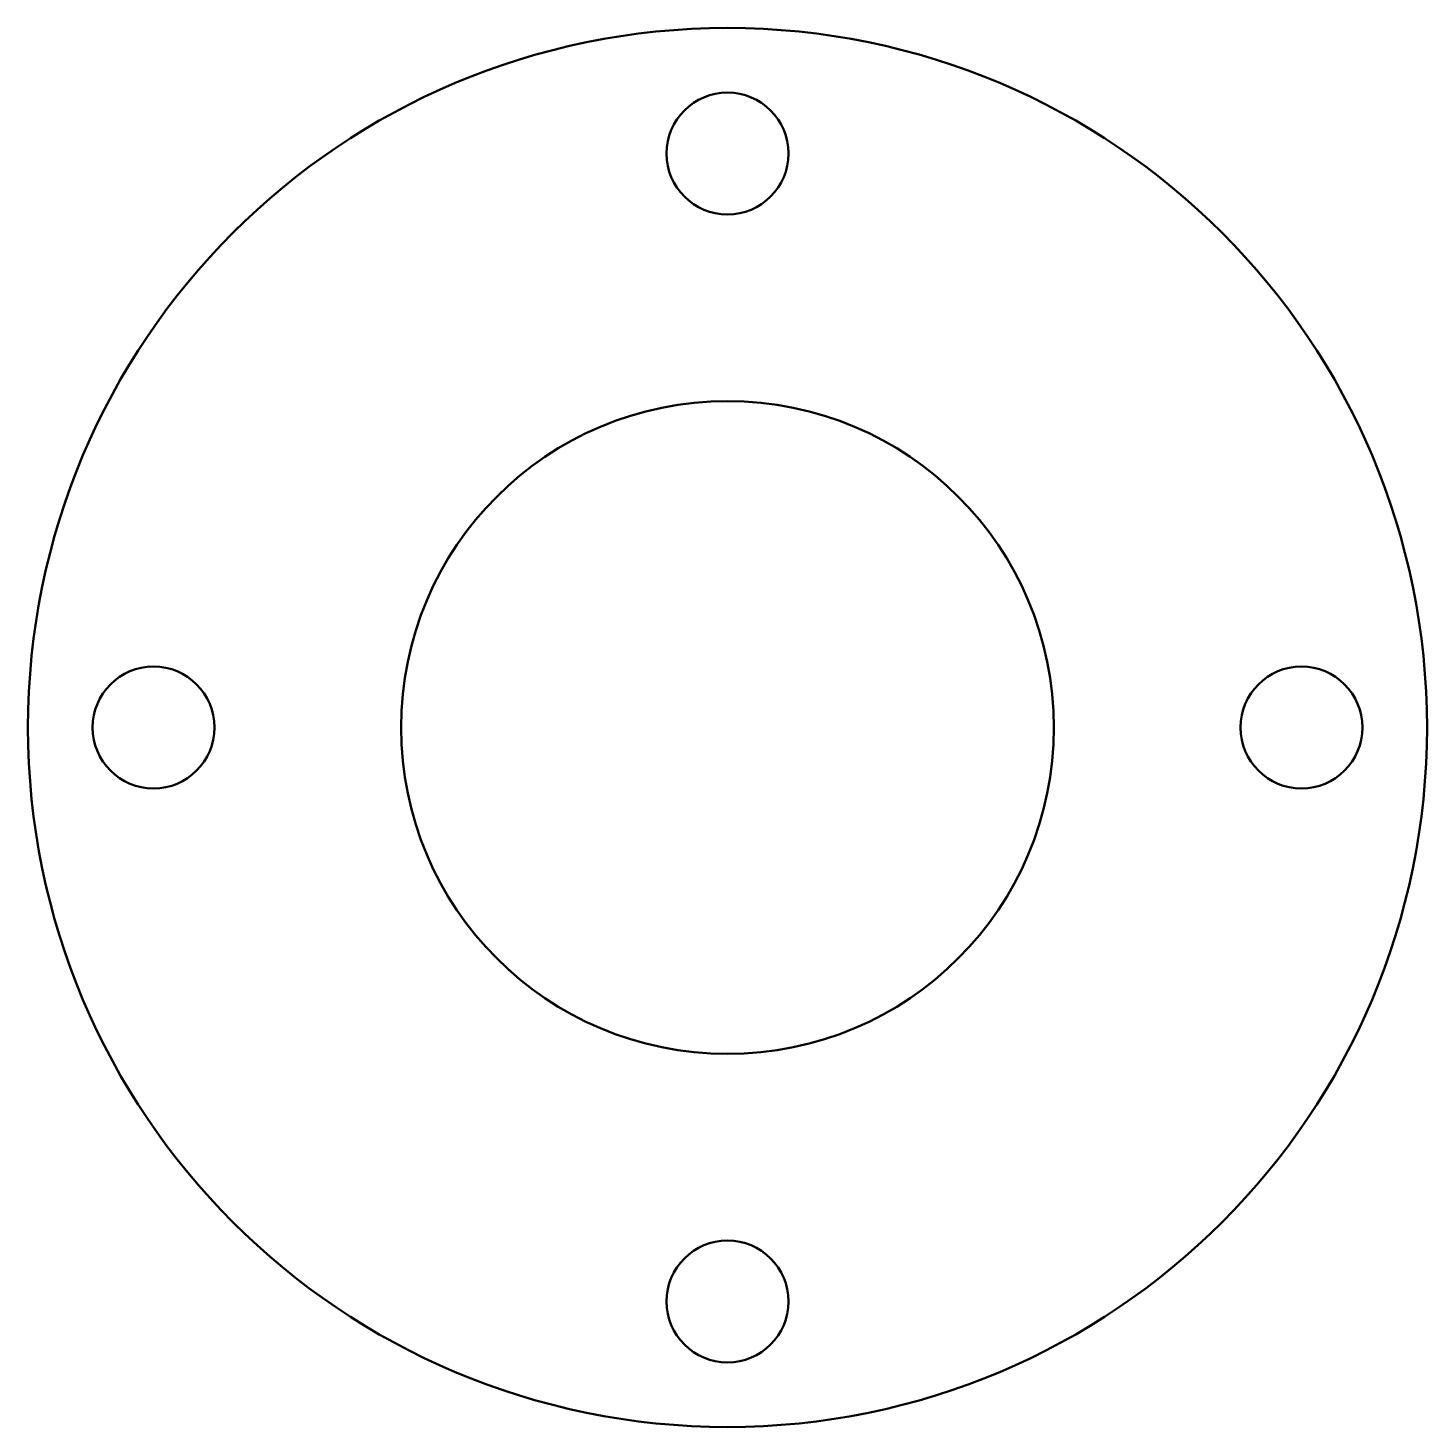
# Model space of a CAD drawing. Header units: millimetres. Extents: x 0 to 195, y 0 to 195.
import ezdxf

# ---------------------------------------------------------------- set-up
doc = ezdxf.new("R2010")
doc.units = ezdxf.units.MM
doc.layers.add('IV_INTERIOR_PROFILES', color=7, linetype='Continuous', lineweight=50)
doc.layers.add('IV_OUTER_PROFILE', color=7, linetype='Continuous', lineweight=50)

msp = doc.modelspace()

# ---------------------------------------------------------------- linework, layer by layer
at = {"layer": 'IV_INTERIOR_PROFILES'}
for centre, radius in [((97.5, 177.5), 8.5), ((97.5, 97.5), 45.5), ((17.5, 97.5), 8.5), ((177.5, 97.5), 8.5), ((97.5, 17.5), 8.5)]:
    msp.add_circle(centre, radius, dxfattribs=at)
at = {"layer": 'IV_OUTER_PROFILE'}
msp.add_circle((97.5, 97.5), 97.5, dxfattribs=at)

doc.saveas('drawing.dxf')
